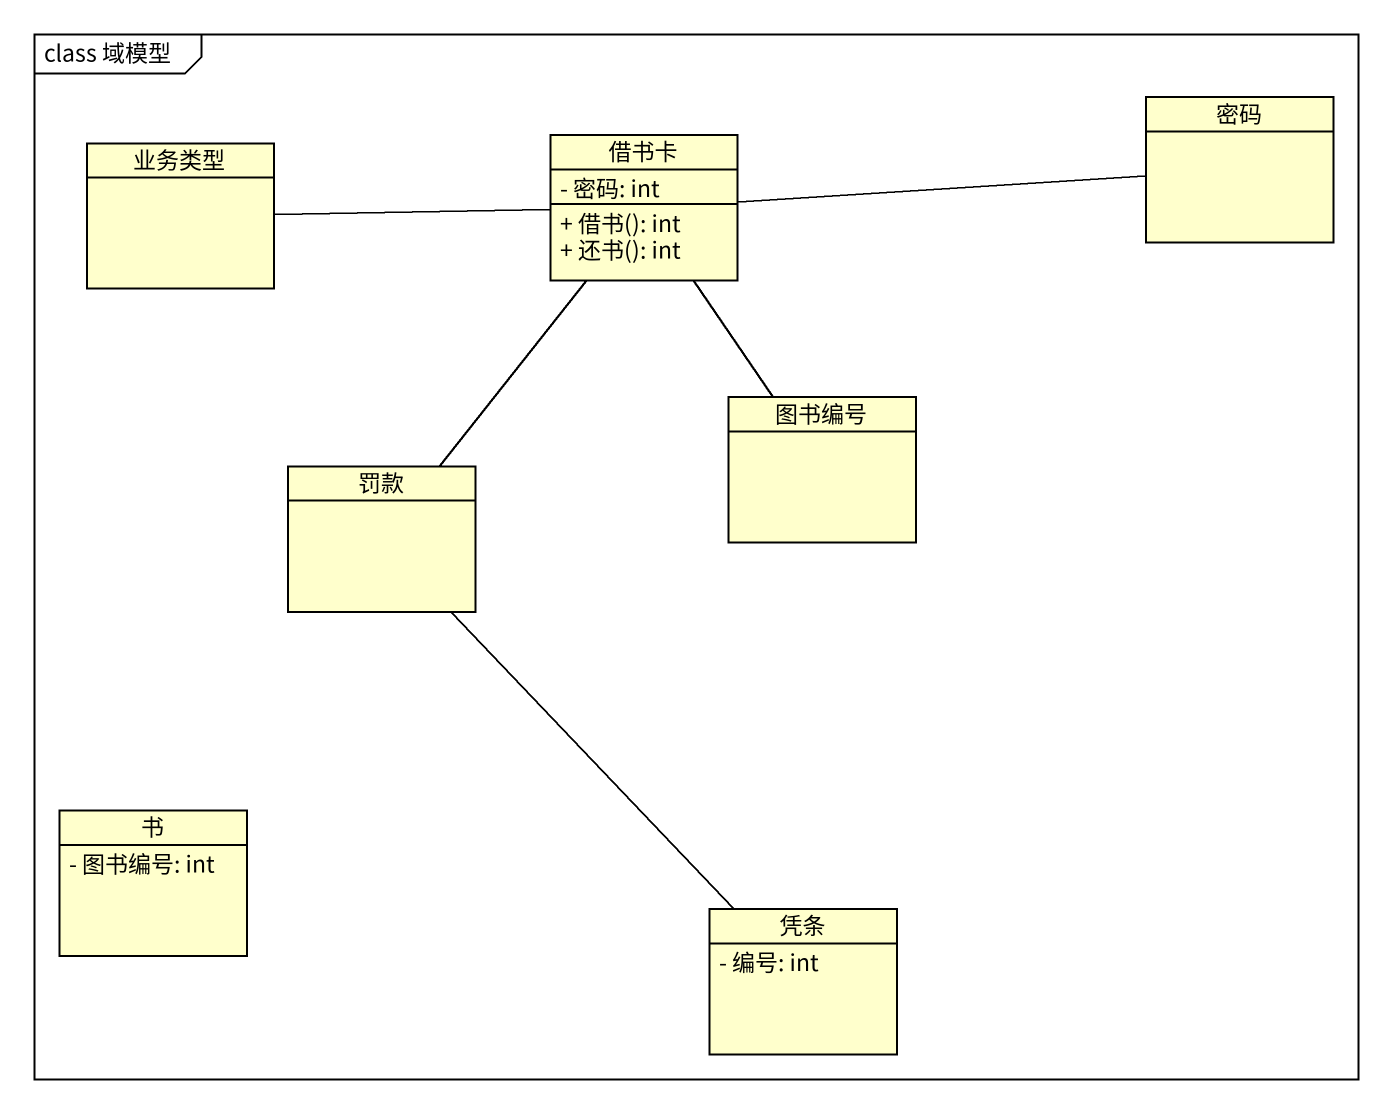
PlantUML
@startuml
mainframe class 域模型
hide circle
hide empty members
skinparam classAttributeIconSize 0
class 业务类型
class 借书卡 {
  - 密码: int
  + 借书(): int
  + 还书(): int
}
class 密码
class 图书编号
class 罚款
class 书 {
  - 图书编号: int
}
class 凭条 {
  - 编号: int
}
业务类型 -right- 借书卡
借书卡 -right- 密码
借书卡 -- 图书编号
借书卡 -- 罚款
罚款 -- 凭条
@enduml
